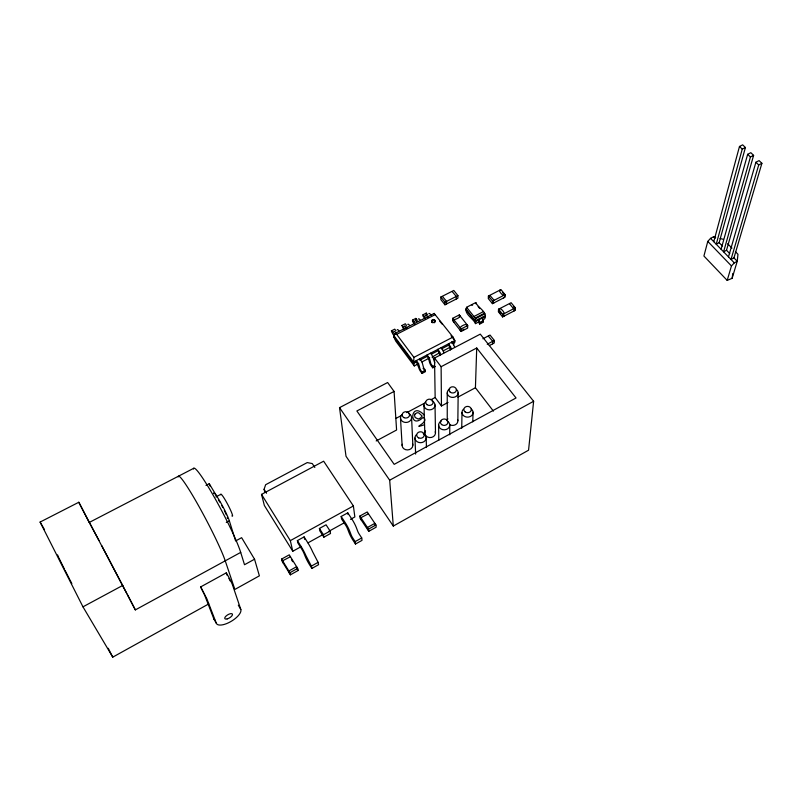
<?xml version="1.0" encoding="UTF-8"?>
<svg xmlns="http://www.w3.org/2000/svg" width="802" height="802" viewBox="0 0 802 802"><rect width="100%" height="100%" fill="white"/><g stroke="black" fill="none" stroke-linecap="round" stroke-linejoin="round"><path stroke-width="1.2" d="M448.619 343.767L448.619 345.181L441.351 348.96M449.752 434.834L449.772 424.859M451.957 342.033L451.947 343.446L454.814 341.953L454.824 340.539L453.01 337.071L434.173 313.432L394.353 333.762L393.622 336.579L395.797 341.161L414.283 365.933L418.694 363.637M452.178 291.557L456.298 296.429L456.278 299.026M452.759 318.274L452.749 320.84L461.11 331.497L467.656 328.098L467.706 325.552L459.295 314.915L452.759 318.274L461.15 328.95L461.11 331.497M453.782 322.163L453.02 318.895C453.07 321.371 462.884 316.309 459.556 315.537M457.922 295.607L457.892 298.204L444.96 304.8L440.869 299.607L440.849 297.011L453.792 290.454L457.922 295.607L444.95 302.204L444.96 304.8M457.852 420.689L458.183 392.609M459.275 316.63L459.295 314.915M460.057 330.163L460.849 330.875L460.879 328.9C457.581 327.326 467.345 322.334 467.436 325.502L467.396 327.487M461.731 428.258L461.992 412.609M479.576 321.492L475.486 323.617C473.391 318.364 463.345 313.893 466.584 307.286L475.797 302.555C477.882 307.908 488.167 312.078 484.689 318.835L482.644 319.898M472.769 421.852L473.07 412.218M493.4 411.115L475.426 387.757L476.719 347.998L441.12 366.704L441.451 405.962L448.027 402.444M485.451 316.419L482.313 318.053L482.333 317.301L483.456 322.083L479.686 324.048L479.365 322.785M488.408 296.028L488.298 298.575L492.438 303.657L504.969 297.201L505.12 294.655L500.949 289.592L488.408 296.028L492.568 301.121L492.438 303.657M488.699 298.093L488.789 296.108M489.962 295.497L494.142 300.309L492.939 301.201L492.849 303.176L494.012 302.855M488.378 336.188L492.719 341.331L492.598 343.868M482.924 338.775L490.032 335.056L494.363 340.469L494.232 343.005L489.31 345.592M498.523 309.241L498.383 311.767L502.583 316.93L515.165 310.374L515.355 307.848L511.115 302.715L498.523 309.241L502.744 314.404L502.583 316.93M503.405 298.003L504.598 297.121L504.719 295.136L502.623 292.61M504.167 316.108L502.994 316.449L503.115 314.484C506.704 314.324 500.197 306.474 498.904 309.311M509.531 303.808L513.761 308.94L514.944 308.329L513.531 306.625M394.353 333.762L396.649 334.334L413.912 357.361L413.652 363.386L414.283 365.933M513.601 311.196L514.794 310.304L514.944 308.329M441.451 405.962L435.155 397.521L434.524 358.033L480.278 334.133L533.631 401.281L528.558 450.203L393.301 526.072L346.013 456.268L339.527 407.647L387.627 382.524L394.083 391.426L396.589 430.012L376.188 440.95M466.584 307.286L475.636 318.625L475.486 323.617M715.655 237.372L713.449 236.821L710.542 238.354L707.775 241.412L703.915 256.028L727.193 280.399L732.126 278.314L732.817 273.452M471.907 305.211L472.609 305.181M713.76 241.673L739.484 146.465L742.652 144.851L745.419 147.498L719.143 242.685L716.236 244.229L742.241 149.112L745.419 147.498M721.088 249.242L747.654 154.315L750.832 152.691L753.619 155.367L726.512 250.254L723.584 251.818L750.431 156.991L753.619 155.367M728.487 256.881L755.905 162.245L759.083 160.611L761.9 163.307L733.94 257.903L731.003 259.477L758.712 164.951L761.9 163.307M727.193 280.399L731.464 265.943L734.301 262.876L737.228 261.292L737.97 254.294L735.394 251.648M732.126 278.314L737.228 261.292L733.94 257.903M264.77 492.067L264.079 489.29L265.642 484.719L307.236 462.584L312.289 463.586L314.825 467.446M394.484 334.955L395.115 333.552L395.667 333.953M453.351 344.85L454.814 341.953M397.211 329.822L397.261 329.732A3.759 1.043 62.9 0 1 398.754 330.564L398.915 330.775M407.827 324.409L407.877 324.319A3.749 1.073 62.9 0 1 409.391 325.141L409.551 325.351M405.702 328.188L406.243 328.439M418.373 319.036L418.433 318.945A3.729 1.103 63 0 1 419.967 319.737L420.138 319.948M428.87 313.682L428.93 313.592A3.719 1.133 63 0 1 430.484 314.374L431.556 315.747M424.348 424.799C408.99 429.621 431.025 422.083 423.145 417.371C408.408 431.326 409.922 399.426 424.318 415.235M290.414 574.813L298.133 570.503L297.652 568.397L289.261 554.834L281.552 559.094L282.083 561.22L290.414 574.813L289.903 572.718L281.552 559.094M368.77 531.325L376.178 527.185L375.948 524.989L367.236 511.967L359.827 516.067L360.108 518.282L368.77 531.325L368.509 529.14L359.827 516.067M311.868 568.448L311.377 566.112L318.103 562.342L312.579 551.696A9.825 1.403 61.7 0 0 308.549 543.936L304.118 536.889L297.382 540.598L297.923 543.024L301.883 549.36A4.351 0.591 61.7 0 1 303.988 553.41L305.221 556.438A8.852 1.213 61.6 0 0 309.452 564.598L311.868 568.448L318.564 564.698L318.103 562.342M355.476 544.027L355.146 541.621L361.722 537.942L359.095 533.942A3.288 0.591 61.4 0 1 357.762 531.365L356.268 527.415A9.714 1.744 61.5 0 0 352.299 519.726L347.767 512.849L341.191 516.468L341.562 518.954L345.622 525.15A4.301 0.752 61.5 0 1 347.697 529.15L348.84 532.187A8.752 1.524 61.4 0 0 353.01 540.257L355.476 544.027L362.023 540.358L361.722 537.942M289.903 572.718L297.652 568.397M368.509 529.14L375.948 524.989M193.482 469.01A50.867 4.802 62.2 0 1 214.505 497.561A50.867 4.802 62.2 0 1 240.7 552.398L135.348 609.901L78.807 502.252L40.1 522.072L82.967 606.833L112.751 657.149L208.7 603.946M350.484 519.345L354.845 516.939L353.391 505.962L323.647 461.2L261.522 494.383L264.359 505.471L292.78 551.255L301.492 546.443M308.028 542.824L323.266 534.403M328.71 531.385L343.958 522.964M323.878 537.19L323.437 534.744L330.103 531.054L326.063 524.799L319.417 528.468L319.868 530.924L323.878 537.19L330.514 533.51L330.103 531.054M393.301 526.072L389.682 480.208L533.631 401.281M200.66 586.914L226.274 572.849L228.079 575.966A8.531 0.672 62 0 1 232.47 584.788L240.831 609.51A14.085 5.664 -31.1 0 1 230.515 621.74A14.085 5.664 -31.1 0 1 216.309 623.244L213.843 618.873L204.5 594.753L200.66 586.914L206.916 598.924L216.309 623.244M213.603 493.581A16.982 1.684 62.2 0 1 220.169 501.761A16.982 1.684 62.2 0 1 229.342 520.819L235.618 540.969L241.623 537.671L254.545 559.215L244.51 564.728L240.7 552.398M292.78 551.255L290.324 540.638L353.391 505.962M82.967 606.833L122.846 585.37M457.892 397.15L475.426 387.757M226.284 522.463L229.342 520.819M395.877 418.443L402.424 414.955M406.784 412.629L424.248 403.326M430.794 399.837L435.155 397.521M215.858 496.949L220.931 494.263M425.381 370.293L425.411 371.667L422.032 373.441L421.992 372.068L425.381 370.293L423.586 367.727L422.484 363.607A3.809 1.073 62.5 0 0 420.839 360.248L419.747 358.785M435.265 366.494L432.749 367.817L432.719 366.434L434.403 365.552M205.984 485.4L209.242 483.696L217.202 496.969M394.083 391.426L356.87 410.975L394.183 464.358L516.037 397.972L476.719 347.998M487.235 344.218L494.363 340.469M502.744 314.404L515.355 307.848M421.992 372.068L420.148 369.381L419.095 365.381A3.82 1.063 62.5 0 0 417.441 362.013L416.358 360.559L416.408 361.953L413.652 363.386L393.622 336.579M419.797 360.188L427.145 356.359L427.115 354.955L428.208 356.409A3.799 1.093 62.5 0 1 429.852 359.767L430.875 363.767L432.719 366.434M431.586 354.053L437.992 350.715L437.982 349.301M421.992 361.913L429.712 357.882M432.067 357.131L439.626 352.71M442.935 350.985L450.654 346.965M485.481 315.667L475.396 320.89L465.892 308.97M461.15 328.95L467.706 325.552M481.36 318.534L475.375 321.642L465.872 309.722M89.243 522.453L193.793 468.258M461.942 330.314L464.127 329.181M483.135 320.68L479.365 322.635L478.553 319.256L478.834 321.943A1.945 0.652 62.6 0 0 478.844 322.344L479.686 324.048M413.912 357.361L453.01 337.071M479.706 323.296L483.486 321.341M473.942 316.499L483.195 311.727M475.175 318.043L484.428 313.261M475.636 318.625L484.889 313.833M492.568 301.121L505.12 294.655M504.719 295.136C503.476 297.301 497.039 289.482 500.538 290.073M395.356 334.223L393.531 335.156L413.591 361.993L454.824 340.539L451.045 335.677M396.649 334.334L435.446 314.514M394.123 335.166A3.729 1.023 63 0 1 392.769 333.973L391.406 330.855L394.744 329.151L395.987 330.815M403.917 329.251A3.719 1.053 63 0 1 403.336 328.579L401.982 325.462L405.311 323.777L406.564 325.422M415.105 324.349A3.709 1.083 63 0 1 413.852 323.216L412.569 321.532L412.509 320.108L415.817 318.424L417.371 320.389M425.26 318.835A3.699 1.113 63 0 1 424.308 317.873L423.025 316.199L422.985 314.775L426.263 313.101L427.526 314.735M720.066 238.495L723.374 239.327M739.484 146.465L742.241 149.112M747.654 154.315L750.431 156.991M755.905 162.245L758.712 164.951M727.665 243.728L731.955 248.129M713.449 236.821L715.063 238.475M719.143 242.685L722.391 246.013M726.512 250.254L729.78 253.622M710.542 238.354L734.301 262.876M707.775 241.412L731.464 265.943M498.794 311.286L500.899 313.863M478.132 306.554L479.606 308.379M416.809 321.652L416.639 321.442A3.739 1.093 63 0 0 415.115 320.63L414.283 322.193L412.509 320.108M440.849 297.011L444.95 302.204M395.556 332.489L395.386 332.279A3.759 1.033 62.9 0 0 393.902 331.447L393.15 332.97L391.406 330.855M439.697 321.091L441.972 324.008M451.787 342.113L452.889 343.547A3.779 1.163 62.5 0 1 454.513 346.885L454.584 347.146M428.248 317.432L427.175 316.058A3.729 1.123 63 0 0 425.631 315.276L424.709 316.84L422.985 314.775M441.17 347.647L442.263 349.081A3.789 1.133 62.5 0 1 443.897 352.429L443.967 352.69M434.524 358.033L441.12 366.704M430.494 353.201L431.586 354.644A3.799 1.103 62.5 0 1 433.22 358.003L434.784 362.955M407.105 328.229L406.043 326.845A3.749 1.063 62.9 0 0 404.539 326.023L403.787 327.567L401.982 325.462M427.145 356.359L428.549 358.434L429.501 362.153A3.799 1.093 62.4 0 0 431.416 366.053L432.749 367.817M416.408 361.953L418.784 367.747A3.809 1.063 62.4 0 0 420.709 371.667L422.032 373.441M482.483 318.274L482.603 319.988A1.945 0.652 62.6 0 0 482.614 320.389L482.854 321.201M339.527 407.647L389.682 480.208M341.191 516.468L345.702 523.375A9.724 1.694 61.5 0 1 349.692 531.074L351.196 535.034A3.288 0.571 61.4 0 0 352.529 537.611L355.146 541.621M319.417 528.468L323.437 534.744M297.382 540.598L301.803 547.666A9.835 1.343 61.7 0 1 305.843 555.445L311.377 566.112M264.079 489.29L266.545 493.25M261.522 494.383L290.324 540.638M291.437 559.666L292.69 561.691M297.081 568.798L298.133 570.503M40.1 522.072L44.501 529.641M238.324 605.189L240.831 609.51M89.443 522.744L98.987 540.438M228.901 578.402L229.412 579.375M101.734 545.631L126.826 593.41M127.348 594.412L135.348 609.901M78.807 502.252L89.042 522.252M108.24 648.267L112.751 657.149M229.823 580.237L230.074 580.859M226.274 572.849L227.096 575.255M209.242 483.696L210.014 486.072M254.545 559.215L259.387 575.836L234.866 589.44L225.242 560.829A51.057 4.16 62.2 0 0 198.675 505.932A51.057 4.16 62.2 0 0 178.224 476.929M434.173 313.432L434.403 314.294M440.609 354.434L440.549 354.183A3.789 1.123 62.5 0 0 438.905 350.835L437.812 349.391L439.897 355.497M451.245 348.89L451.175 348.629A3.779 1.153 62.5 0 0 449.551 345.291L448.448 343.857L450.503 349.953M283.116 562.914L282.595 560.788L290.364 556.758M289.362 573.109L288.85 571.004L296.6 566.693L297.031 568.568M304.118 536.889L304.63 539.325M347.767 512.849L348.008 514.503M361.181 519.896L360.91 517.691L368.349 513.831M367.677 529.691L367.426 527.495L374.855 523.345L375.065 525.31M475.797 302.555L475.937 303.818M400.479 417.912L402.123 445.481M411.586 417.531L412.84 445.1M414.955 438.042L415.637 454.082M415.817 318.424L415.867 319.848M423.997 405.371L424.819 433.2M426.173 437.651L426.453 447.526M426.263 313.101L426.303 314.534M435.025 404.99L435.486 432.829M438.624 425.25L438.804 440.208M442.473 296.479L446.574 301.382L446.584 303.968M447.225 392.99L447.255 421.07A5.303 4.521 0.4 0 1 447.857 418.784M423.225 433.571A5.614 4.832 -2.2 0 1 425.26 440.468A5.614 4.832 -2.2 0 1 417.08 441.681A5.614 4.832 -2.2 0 1 416.489 434.574M412.629 443.907A5.363 4.632 -3.3 0 1 407.606 449.932A5.363 4.632 -3.3 0 1 402.273 444.278M408.699 413.541A5.554 4.732 -3.2 0 1 410.654 420.288A5.554 4.732 -3.2 0 1 402.564 421.481A5.554 4.732 -3.2 0 1 402.023 414.524M471.245 408.95A5.544 4.712 1.5 0 1 471.646 415.616A5.544 4.712 1.5 0 1 463.807 415.887A5.544 4.712 1.5 0 1 463.426 409.231M457.611 419.526A5.303 4.521 0.4 0 1 455.967 424.358A5.303 4.521 0.4 0 1 450.102 424.9M456.398 389.401A5.484 4.611 0.4 0 1 456.408 396.218A5.484 4.611 0.4 0 1 448.348 395.607A5.484 4.611 0.4 0 1 449.762 388.91M447.967 421.551A5.574 4.772 -0.2 0 1 447.947 428.589A5.574 4.772 -0.2 0 1 439.757 427.957A5.574 4.772 -0.2 0 1 441.22 421.03M435.245 431.646A5.333 4.581 -1.4 0 1 429.631 437.581A5.333 4.581 -1.4 0 1 425.451 430.885M432.108 401.05A5.524 4.672 -1.3 0 1 434.143 407.717A5.524 4.672 -1.3 0 1 426.103 408.89A5.524 4.672 -1.3 0 1 425.491 402.023M71.839 583.545A37.594 0.972 62.3 0 1 69.794 579.595M69.293 578.633A37.594 0.972 62.3 0 1 65.032 570.302M64.481 569.209A37.594 0.972 62.3 0 1 59.258 558.613M58.817 557.671A37.594 0.972 62.3 0 1 57.554 554.884M214.806 620.036A14.055 5.704 -31 0 1 213.843 618.873M218.385 499.877A12.421 1.233 62.2 0 1 219.788 502.112M221.823 505.681A12.421 1.233 62.2 0 1 222.856 507.606M224.319 510.493A12.421 1.233 62.2 0 1 226.304 514.804M227.257 517.34A12.421 1.233 62.2 0 1 227.527 518.503M220.811 494.754A12.401 1.283 62.2 0 1 227.969 504.889A12.401 1.283 62.2 0 1 231.918 515.917M435.085 321.803A1.734 1.403 -0.9 0 1 433.892 322.835M432.569 322.745A1.734 1.403 -0.9 0 1 431.917 322.254M431.727 321.913A1.734 1.403 -0.9 0 1 432.88 320.148A1.734 1.403 -0.9 0 1 435.045 321.071M424.088 369.892A3.799 1.073 62.4 0 1 423.877 369.612M423.286 368.659A3.799 1.073 62.4 0 1 423.095 368.318M414.925 414.133L414.484 415.235L415.165 417.491L418.243 419.045L420.459 418.012L422.133 416.058L418.875 413A2.496 2.125 -2.3 0 0 416.739 412.91L414.925 414.133M404.098 417.682A3.739 3.178 -3.2 0 0 409.622 414.724A3.739 3.178 -3.2 0 0 403.937 412.178A3.739 3.178 -3.2 0 0 404.098 417.682M418.684 437.902A3.769 3.248 -2.2 0 0 424.238 434.895A3.769 3.248 -2.2 0 0 418.484 432.288A3.769 3.248 -2.2 0 0 418.684 437.902M450.233 392.168A3.689 3.098 0.3 0 0 456.318 390.554A3.689 3.098 0.3 0 0 451.606 386.925A3.689 3.098 0.3 0 0 450.233 392.168M465.1 411.877A3.729 3.158 1.5 0 0 471.245 410.233A3.729 3.158 1.5 0 0 466.453 406.524A3.729 3.158 1.5 0 0 465.1 411.877M426.915 404.609A3.709 3.138 -1.3 0 0 433.06 402.975A3.709 3.138 -1.3 0 0 428.358 399.306A3.709 3.138 -1.3 0 0 426.915 404.609M441.641 424.569A3.749 3.208 -0.2 0 0 447.837 422.905A3.749 3.208 -0.2 0 0 443.065 419.145A3.749 3.208 -0.2 0 0 441.641 424.569M227.197 618.913A4.431 1.784 -31.1 0 0 232.46 614.202A4.431 1.784 -31.1 0 0 226.154 615.956A4.431 1.784 -31.1 0 0 227.197 618.913M432.198 321.953A1.734 1.403 -0.9 0 0 435.075 321.221A1.734 1.403 -0.9 0 0 432.869 319.577A1.734 1.403 -0.9 0 0 432.198 321.953"/></g></svg>
